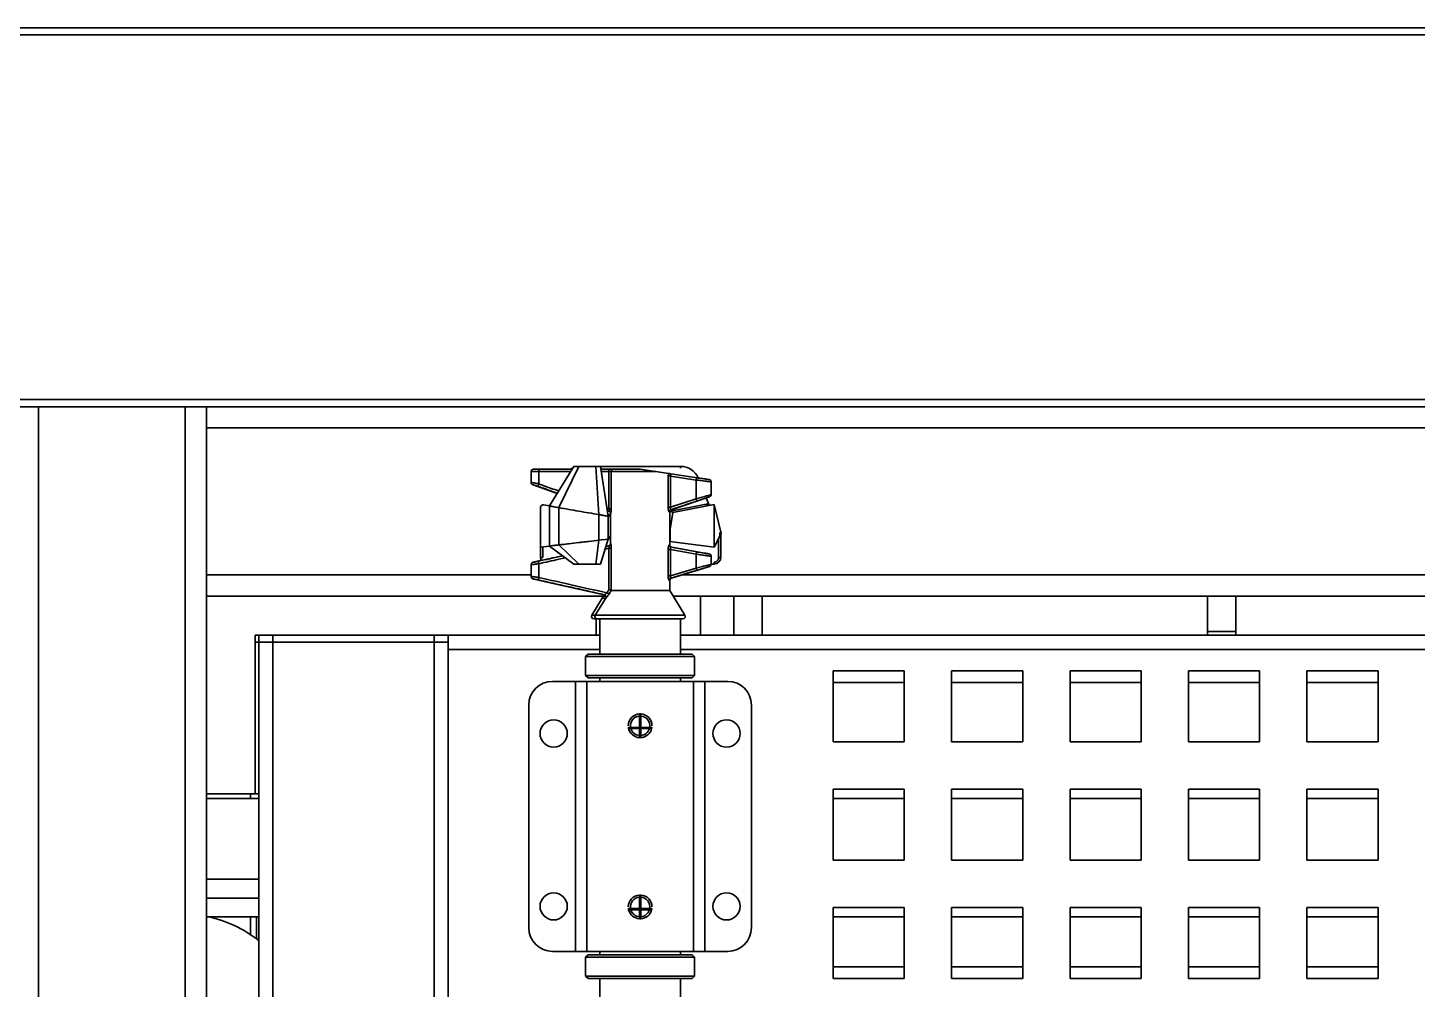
# Model space of a CAD drawing. Header units: millimetres. Extents: x 32496 to 166256, y 3504 to 23939.
# Drawn here: x 69479 to 70066, y 14573 to 14979 of the extents above; entities that cross this region are included whole.
import ezdxf

# ---------------------------------------------------------------- set-up
doc = ezdxf.new("R2010")
doc.units = ezdxf.units.MM
doc.layers.get('0').update_dxf_attribs({"lineweight": 35})

# ---------------------------------------------------------------- blocks, each defined once
blk = doc.blocks.new('8-1250')
at = {"linetype": 'Continuous'}
for p, q in [((4052.87, -31995.29), (-7907.13, -31995.29)), ((4052.87, -31992.29), (-7783.13, -31992.29)), ((4052.87, -32149.29), (-7907.13, -32149.29)), ((4052.87, -32152.29), (-7907.13, -32152.29)), ((-3562.63, -32152.29), (-3562.63, -34671.29)), ((-3500.63, -32152.29), (-3500.63, -34671.29)), ((-3491.63, -32232.29), (-3491.63, -32152.29)), ((-2569.13, -32161.29), (-3491.63, -32161.29)), ((-3354.63, -32184.28), (-3354.63, -32179.69)), ((-3354.63, -32179.69), (-3337.93, -32179.69)), ((-3353.63, -32178.69), (-3337.31, -32178.69)), ((-3351.33, -32179.69), (-3351.33, -32184.9)), ((-3346.93, -32194.22), (-3336.58, -32177.52)), ((-3342.96, -32194.92), (-3334.56, -32177.49)), ((-3336.58, -32177.52), (-3336.56, -32177.49)), ((-3336.56, -32177.49), (-3325.37, -32177.49)), ((-3326.06, -32197.88), (-3327.37, -32177.49)), ((-3322.06, -32198.58), (-3325.37, -32177.49)), ((-3322.06, -32198.58), (-3325.37, -32177.49)), ((-3291.53, -32177.49), (-3325.37, -32177.49)), ((-3325.18, -32178.69), (-3308.7, -32178.69)), ((-3325.03, -32179.69), (-3301.94, -32179.69)), ((-3321.8, -32179.69), (-3321.8, -32195.38)), ((-3320.81, -32195.38), (-3320.81, -32179.69)), ((-3308.55, -32178.7), (-3279.86, -32182.99)), ((-3296.81, -32181.42), (-3296.81, -32194.77)), ((-3296.13, -32180.56), (-3296.39, -32180.56)), ((-3295.81, -32194.77), (-3295.81, -32181.66)), ((-3284.96, -32183.27), (-3295.81, -32181.66)), ((-3295.61, -32180.67), (-3284.76, -32182.28)), ((-3291.53, -32177.49), (-3291.53, -32178.22)), ((-3353.43, -32185.44), (-3353.41, -32185.45)), ((-3353.41, -32185.45), (-3348.66, -32187.15)), ((-3348.66, -32187.15), (-3343.63, -32188.89)), ((-3284.96, -32183.27), (-3284.96, -32191.16)), ((-3284.63, -32183.31), (-3284.96, -32183.27)), ((-3278.63, -32189.43), (-3278.63, -32184.04)), ((-3350.63, -32211.58), (-3350.63, -32194.77)), ((-3349.46, -32193.78), (-3346.93, -32194.22)), ((-3346.93, -32194.22), (-3346.93, -32211.14)), ((-3342.96, -32210.67), (-3342.96, -32194.92)), ((-3295.81, -32194.77), (-3296.81, -32194.77)), ((-3295.81, -32194.77), (-3284.96, -32191.16)), ((-3295.64, -32196.45), (-3280.69, -32193.49)), ((-3279.73, -32190.54), (-3295.45, -32195.8)), ((-3277.34, -32193.58), (-3294.79, -32197.03)), ((-3284.96, -32191.16), (-3284.63, -32191.06)), ((-3280.76, -32190.89), (-3279.83, -32193.24)), ((-3279.72, -32190.54), (-3279.73, -32190.54)), ((-3277.34, -32211.58), (-3277.34, -32193.58)), ((-3277.34, -32193.58), (-3274.43, -32205.88)), ((-3326.06, -32197.88), (-3326.06, -32208.67)), ((-3322.61, -32195.1), (-3321.8, -32195.38)), ((-3321.76, -32196.46), (-3322.43, -32196.22)), ((-3322.43, -32196.24), (-3321.8, -32196.46)), ((-3322.18, -32197.82), (-3321.13, -32198)), ((-3322.06, -32208.2), (-3322.06, -32198.58)), ((-3322.03, -32198.59), (-3322.06, -32198.58)), ((-3320.81, -32195.38), (-3321.8, -32195.38)), ((-3321.76, -32196.46), (-3321.8, -32196.46)), ((-3321.13, -32197.4), (-3321.13, -32210.08)), ((-3321.13, -32197.4), (-3321.09, -32197.4)), ((-3296.34, -32196.75), (-3296.13, -32196.75)), ((-3296.13, -32196.75), (-3296.13, -32210.69)), ((-3294.77, -32197.03), (-3295.95, -32203.96)), ((-3295.45, -32195.8), (-3295.67, -32195.8)), ((-3295.95, -32203.95), (-3295.97, -32209.2)), ((-3277.34, -32211.58), (-3274.43, -32205.88)), ((-3274.99, -32205.36), (-3275.03, -32207.06)), ((-3274.58, -32206.38), (-3274.99, -32205.36)), ((-3350.63, -32208.63), (-3350.71, -32208.86)), ((-3350.71, -32215.79), (-3350.71, -32208.86)), ((-3346.93, -32211.14), (-3350.63, -32211.58)), ((-3349.71, -32216), (-3349.71, -32211.47)), ((-3336.56, -32218.79), (-3346.93, -32211.14)), ((-3334.56, -32218.79), (-3342.96, -32210.67)), ((-3327.37, -32218.79), (-3326.06, -32208.67)), ((-3326.06, -32208.67), (-3322.06, -32208.2)), ((-3325.37, -32218.79), (-3322.06, -32208.2)), ((-3325.37, -32218.79), (-3322.06, -32208.2)), ((-3321.8, -32212.07), (-3323.38, -32212.41)), ((-3323.03, -32211.3), (-3321.92, -32211.06)), ((-3323.03, -32211.31), (-3321.88, -32211.06)), ((-3322.19, -32208.22), (-3322.01, -32208.19)), ((-3322.01, -32208.19), (-3321.13, -32208.09)), ((-3321.92, -32211.06), (-3321.88, -32211.06)), ((-3321.8, -32212.07), (-3321.8, -32229.61)), ((-3321.8, -32212.07), (-3320.81, -32212.07)), ((-3321.09, -32210.08), (-3321.13, -32210.08)), ((-3320.81, -32229.89), (-3320.81, -32212.07)), ((-3296.13, -32210.69), (-3296.34, -32210.69)), ((-3296.13, -32209.18), (-3277.34, -32211.58)), ((-3295.53, -32211.67), (-3295.3, -32211.67)), ((-3295.53, -32211.67), (-3284.73, -32213.59)), ((-3279.87, -32214.42), (-3295.3, -32211.67)), ((-3275.51, -32207.99), (-3275.51, -32216.01)), ((-3274.51, -32206.75), (-3274.51, -32215.79)), ((-3353.31, -32217.87), (-3353.41, -32217.89)), ((-3350.8, -32217.3), (-3353.31, -32217.87)), ((-3353.29, -32217.87), (-3353.31, -32217.87)), ((-3348.54, -32216.81), (-3353.29, -32217.87)), ((-3348.54, -32216.81), (-3350.8, -32217.3)), ((-3348.54, -32216.81), (-3341.35, -32215.26)), ((-3296.81, -32212.65), (-3296.81, -32223.74)), ((-3296.81, -32212.65), (-3295.81, -32212.65)), ((-3295.81, -32223.74), (-3295.81, -32212.65)), ((-3284.96, -32214.57), (-3295.81, -32212.65)), ((-3284.96, -32214.57), (-3284.96, -32220.44)), ((-3284.63, -32214.62), (-3284.96, -32214.57)), ((-3279.87, -32214.42), (-3279.84, -32214.42)), ((-3278.63, -32218.87), (-3278.63, -32215.49)), ((-3278.63, -32215.49), (-3278.63, -32215.49)), ((-3354.63, -32223.29), (-3491.63, -32223.29)), ((-3354.63, -32224.02), (-3354.63, -32218.98)), ((-3351.33, -32218.6), (-3351.33, -32224.41)), ((-3336.56, -32218.79), (-3325.37, -32218.79)), ((-3295.81, -32223.74), (-3296.81, -32223.74)), ((-3295.81, -32223.74), (-3284.96, -32220.44)), ((-3279.75, -32219.98), (-3295.42, -32224.75)), ((-2569.13, -32223.29), (-3290.63, -32223.29)), ((-3284.96, -32220.44), (-3284.63, -32220.36)), ((-3279.75, -32219.98), (-3279.75, -32219.98)), ((-3278.63, -32218.79), (-3277.4, -32218.79)), ((-3353.31, -32225.13), (-3353.3, -32225.14)), ((-3353.31, -32225.13), (-3350.92, -32225.69)), ((-3353.3, -32225.14), (-3348.55, -32226.22)), ((-3350.92, -32225.69), (-3348.54, -32226.22)), ((-3348.55, -32226.22), (-3323.78, -32231.69)), ((-3296.13, -32229.89), (-3320.81, -32229.89)), ((-3296.34, -32225.7), (-3296.13, -32225.7)), ((-3296.13, -32225.7), (-3296.13, -32229.89)), ((-3289.71, -32240.37), (-3296.13, -32229.89)), ((-3295.42, -32224.75), (-3295.65, -32224.75)), ((-3491.63, -32232.29), (-3491.63, -34591.29)), ((-3323.08, -32232.29), (-3491.63, -32232.29)), ((-3324.65, -32233.19), (-3329.05, -32240.37)), ((-3327.55, -32240.37), (-3323.15, -32233.19)), ((-3323.15, -32233.19), (-3324.65, -32233.19)), ((-3323.75, -32231.69), (-3323.78, -32231.69)), ((-3323.15, -32233.19), (-3323.11, -32233.19)), ((-2569.13, -32232.29), (-3294.66, -32232.29)), ((-3283.13, -32232.29), (-3283.13, -32248.79)), ((-3269.13, -32248.79), (-3269.13, -32232.29)), ((-3257.13, -32232.29), (-3257.13, -32248.79)), ((-3069.13, -32248.79), (-3069.13, -32232.29)), ((-3057.13, -32248.79), (-3057.13, -32232.29)), ((-3329.05, -32240.37), (-3327.55, -32240.37)), ((-3289.71, -32240.37), (-3327.55, -32240.37)), ((-3326.69, -32241.89), (-3328.19, -32241.89)), ((-3327.13, -32241.89), (-3327.13, -32248.79)), ((-3290.56, -32241.89), (-3326.69, -32241.89)), ((-3325.63, -32241.89), (-3325.63, -32256.79)), ((-3291.63, -32241.89), (-3291.63, -32256.79)), ((-3069.13, -32247.29), (-3057.13, -32247.29)), ((-3471.13, -32251.79), (-3471.13, -32248.79)), ((-3469.63, -32248.79), (-3471.13, -32248.79)), ((-3471.13, -32315.79), (-3471.13, -32251.79)), ((-3470.66, -32251.79), (-3471.13, -32251.79)), ((-3471.13, -32251.79), (-3469.63, -32251.79)), ((-3469.63, -32248.79), (-3469.63, -32251.79)), ((-3469.63, -32248.79), (-3389.63, -32248.79)), ((-3469.63, -32251.79), (-3469.63, -34571.79)), ((-3469.63, -32251.79), (-3389.63, -32251.79)), ((-3469.63, -32251.79), (-3389.63, -32251.79)), ((-3463.63, -32251.79), (-3463.63, -32248.79)), ((-3463.63, -34571.79), (-3463.63, -32251.79)), ((-3395.63, -32248.79), (-3395.63, -32251.79)), ((-3395.63, -32251.79), (-3395.63, -34571.79)), ((-3389.63, -32408.79), (-3389.63, -32248.79)), ((-3325.63, -32248.79), (-3389.63, -32248.79)), ((-2665.63, -32248.79), (-3291.63, -32248.79)), ((-3389.63, -32254.79), (-3325.63, -32254.79)), ((-3331.63, -32257.79), (-3330.63, -32256.79)), ((-3331.63, -32265.79), (-3331.63, -32257.79)), ((-3331.63, -32257.79), (-3285.63, -32257.79)), ((-3330.63, -32256.79), (-3286.63, -32256.79)), ((-3291.63, -32254.79), (-2665.63, -32254.79)), ((-3285.63, -32257.79), (-3286.63, -32256.79)), ((-3285.63, -32265.79), (-3285.63, -32257.79)), ((-3227.13, -32293.79), (-3227.13, -32263.79)), ((-3227.13, -32263.79), (-3197.13, -32263.79)), ((-3197.13, -32263.79), (-3197.13, -32293.79)), ((-3177.13, -32293.79), (-3177.13, -32263.79)), ((-3177.13, -32263.79), (-3147.13, -32263.79)), ((-3147.13, -32263.79), (-3147.13, -32293.79)), ((-3127.13, -32293.79), (-3127.13, -32263.79)), ((-3127.13, -32263.79), (-3097.13, -32263.79)), ((-3097.13, -32263.79), (-3097.13, -32293.79)), ((-3077.13, -32293.79), (-3077.13, -32263.79)), ((-3077.13, -32263.79), (-3047.13, -32263.79)), ((-3047.13, -32263.79), (-3047.13, -32293.79)), ((-3027.13, -32293.79), (-3027.13, -32263.79)), ((-3027.13, -32263.79), (-2997.13, -32263.79)), ((-2997.13, -32263.79), (-2997.13, -32293.79)), ((-3345.63, -32268.29), (-3271.63, -32268.29)), ((-3335.93, -32268.29), (-3335.93, -32382.29)), ((-3331.63, -32265.79), (-3330.63, -32266.79)), ((-3285.63, -32265.79), (-3331.63, -32265.79)), ((-3331.13, -32268.29), (-3331.13, -32382.29)), ((-3286.63, -32266.79), (-3330.63, -32266.79)), ((-3325.63, -32266.79), (-3325.63, -32268.29)), ((-3291.63, -32266.79), (-3291.63, -32268.29)), ((-3285.63, -32265.79), (-3286.63, -32266.79)), ((-3286.13, -32382.29), (-3286.13, -32268.29)), ((-3281.33, -32382.29), (-3281.33, -32268.29)), ((-3197.13, -32268.79), (-3227.13, -32268.79)), ((-3147.13, -32268.79), (-3177.13, -32268.79)), ((-3097.13, -32268.79), (-3127.13, -32268.79)), ((-3047.13, -32268.79), (-3077.13, -32268.79)), ((-2997.13, -32268.79), (-3027.13, -32268.79)), ((-3355.63, -32278.29), (-3355.63, -32372.29)), ((-3308.88, -32287.71), (-3308.88, -32282.05)), ((-3308.63, -32292.04), (-3308.63, -32282.04)), ((-3308.63, -32292.04), (-3308.63, -32282.04)), ((-3308.38, -32282.05), (-3308.38, -32287.71)), ((-3261.63, -32278.29), (-3261.63, -32372.29)), ((-3313.54, -32287.96), (-3313.54, -32287.71)), ((-3313.54, -32287.71), (-3308.88, -32287.71)), ((-3313.49, -32288.21), (-3308.88, -32288.21)), ((-3308.88, -32292.03), (-3308.88, -32288.21)), ((-3308.38, -32287.71), (-3303.71, -32287.71)), ((-3308.38, -32288.21), (-3308.38, -32292.03)), ((-3308.38, -32288.21), (-3303.77, -32288.21)), ((-3303.71, -32287.71), (-3303.71, -32287.96)), ((-3197.13, -32293.79), (-3227.13, -32293.79)), ((-3147.13, -32293.79), (-3177.13, -32293.79)), ((-3097.13, -32293.79), (-3127.13, -32293.79)), ((-3047.13, -32293.79), (-3077.13, -32293.79)), ((-2997.13, -32293.79), (-3027.13, -32293.79)), ((-3491.63, -32315.79), (-3469.63, -32315.79)), ((-3491.63, -32317.79), (-3469.63, -32317.79)), ((-3473.13, -32315.79), (-3473.13, -32317.79)), ((-3227.13, -32343.79), (-3227.13, -32313.79)), ((-3227.13, -32313.79), (-3197.13, -32313.79)), ((-3227.13, -32317.79), (-3197.13, -32317.79)), ((-3197.13, -32313.79), (-3197.13, -32343.79)), ((-3177.13, -32343.79), (-3177.13, -32313.79)), ((-3177.13, -32313.79), (-3147.13, -32313.79)), ((-3177.13, -32317.79), (-3147.13, -32317.79)), ((-3147.13, -32313.79), (-3147.13, -32343.79)), ((-3127.13, -32343.79), (-3127.13, -32313.79)), ((-3127.13, -32313.79), (-3097.13, -32313.79)), ((-3127.13, -32317.79), (-3097.13, -32317.79)), ((-3097.13, -32313.79), (-3097.13, -32343.79)), ((-3077.13, -32343.79), (-3077.13, -32313.79)), ((-3077.13, -32313.79), (-3047.13, -32313.79)), ((-3077.13, -32317.79), (-3047.13, -32317.79)), ((-3047.13, -32313.79), (-3047.13, -32343.79)), ((-3027.13, -32343.79), (-3027.13, -32313.79)), ((-3027.13, -32313.79), (-2997.13, -32313.79)), ((-3027.13, -32317.79), (-2997.13, -32317.79)), ((-2997.13, -32313.79), (-2997.13, -32343.79)), ((-3197.13, -32343.79), (-3227.13, -32343.79)), ((-3147.13, -32343.79), (-3177.13, -32343.79)), ((-3097.13, -32343.79), (-3127.13, -32343.79)), ((-3047.13, -32343.79), (-3077.13, -32343.79)), ((-2997.13, -32343.79), (-3027.13, -32343.79)), ((-3491.63, -32351.79), (-3469.63, -32351.79)), ((-3308.88, -32364.21), (-3308.88, -32358.55)), ((-3308.63, -32368.54), (-3308.63, -32358.54)), ((-3308.63, -32368.54), (-3308.63, -32358.54)), ((-3308.38, -32358.55), (-3308.38, -32364.21)), ((-3491.63, -32359.79), (-3469.63, -32359.79)), ((-3313.54, -32364.46), (-3313.54, -32364.21)), ((-3313.54, -32364.21), (-3308.88, -32364.21)), ((-3313.49, -32364.71), (-3308.88, -32364.71)), ((-3308.88, -32368.53), (-3308.88, -32364.71)), ((-3308.38, -32364.21), (-3303.71, -32364.21)), ((-3308.38, -32364.71), (-3308.38, -32368.53)), ((-3308.38, -32364.71), (-3303.77, -32364.71)), ((-3303.71, -32364.21), (-3303.71, -32364.46)), ((-3227.13, -32393.79), (-3227.13, -32363.79)), ((-3227.13, -32363.79), (-3197.13, -32363.79)), ((-3197.13, -32363.79), (-3197.13, -32393.79)), ((-3177.13, -32393.79), (-3177.13, -32363.79)), ((-3177.13, -32363.79), (-3147.13, -32363.79)), ((-3147.13, -32363.79), (-3147.13, -32393.79)), ((-3127.13, -32393.79), (-3127.13, -32363.79)), ((-3127.13, -32363.79), (-3097.13, -32363.79)), ((-3097.13, -32363.79), (-3097.13, -32393.79)), ((-3077.13, -32393.79), (-3077.13, -32363.79)), ((-3077.13, -32363.79), (-3047.13, -32363.79)), ((-3047.13, -32363.79), (-3047.13, -32393.79)), ((-3027.13, -32393.79), (-3027.13, -32363.79)), ((-3027.13, -32363.79), (-2997.13, -32363.79)), ((-2997.13, -32363.79), (-2997.13, -32393.79)), ((-3491.63, -32367.79), (-3469.63, -32367.79)), ((-3473.13, -32367.79), (-3473.13, -32375.56)), ((-3470.63, -32377.04), (-3470.63, -32367.79)), ((-3227.13, -32367.79), (-3197.13, -32367.79)), ((-3177.13, -32367.79), (-3147.13, -32367.79)), ((-3127.13, -32367.79), (-3097.13, -32367.79)), ((-3077.13, -32367.79), (-3047.13, -32367.79)), ((-3027.13, -32367.79), (-2997.13, -32367.79)), ((-3271.63, -32382.29), (-3345.63, -32382.29)), ((-3325.63, -32382.29), (-3325.63, -32383.79)), ((-3291.63, -32382.29), (-3291.63, -32383.79)), ((-3331.63, -32384.79), (-3330.63, -32383.79)), ((-3331.63, -32392.79), (-3331.63, -32384.79)), ((-3331.63, -32384.79), (-3285.63, -32384.79)), ((-3330.63, -32383.79), (-3286.63, -32383.79)), ((-3285.63, -32384.79), (-3286.63, -32383.79)), ((-3285.63, -32392.79), (-3285.63, -32384.79)), ((-3331.63, -32392.79), (-3330.63, -32393.79)), ((-3285.63, -32392.79), (-3331.63, -32392.79)), ((-3286.63, -32393.79), (-3330.63, -32393.79)), ((-3325.63, -32393.79), (-3325.63, -33324.79)), ((-3291.63, -32393.79), (-3291.63, -33324.79)), ((-3285.63, -32392.79), (-3286.63, -32393.79)), ((-3227.13, -32388.79), (-3197.13, -32388.79)), ((-3197.13, -32393.79), (-3227.13, -32393.79)), ((-3177.13, -32388.79), (-3147.13, -32388.79)), ((-3147.13, -32393.79), (-3177.13, -32393.79)), ((-3127.13, -32388.79), (-3097.13, -32388.79)), ((-3097.13, -32393.79), (-3127.13, -32393.79)), ((-3077.13, -32388.79), (-3047.13, -32388.79)), ((-3047.13, -32393.79), (-3077.13, -32393.79)), ((-3027.13, -32388.79), (-2997.13, -32388.79)), ((-2997.13, -32393.79), (-3027.13, -32393.79))]:
    blk.add_line(p, q, dxfattribs=at)
for points in [[(-3278.63, -32184.04), (-3278.63, -32183.99), (-3278.67, -32183.76), (-3278.75, -32183.56), (-3278.88, -32183.38), (-3279.03, -32183.24), (-3279.18, -32183.15), (-3279.31, -32183.1), (-3279.39, -32183.07), (-3279.45, -32183.06), (-3279.49, -32183.05), (-3279.54, -32183.04), (-3279.6, -32183.03), (-3279.66, -32183.02), (-3279.73, -32183.01), (-3279.81, -32183), (-3279.86, -32182.99)], [(-3354.63, -32184.28), (-3354.62, -32184.36), (-3354.58, -32184.6), (-3354.48, -32184.81), (-3354.33, -32184.99), (-3354.18, -32185.12), (-3354.06, -32185.19), (-3353.96, -32185.24), (-3353.85, -32185.28), (-3353.71, -32185.34), (-3353.53, -32185.41), (-3353.43, -32185.44)], [(-3353.43, -32185.44), (-3350.69, -32186.43), (-3348.66, -32187.15)], [(-3279.72, -32190.54), (-3279.65, -32190.52), (-3279.54, -32190.48), (-3279.44, -32190.44), (-3279.35, -32190.41), (-3279.28, -32190.38), (-3279.19, -32190.33), (-3279.07, -32190.26), (-3278.9, -32190.12), (-3278.74, -32189.88), (-3278.64, -32189.58), (-3278.63, -32189.43)], [(-3326.06, -32208.67), (-3325.01, -32208.55), (-3324.05, -32208.43)], [(-3323.21, -32208.34), (-3322.59, -32208.26), (-3322.19, -32208.22)], [(-3353.41, -32217.89), (-3353.58, -32217.93), (-3353.71, -32217.97), (-3353.81, -32217.99), (-3353.9, -32218.02), (-3354, -32218.05), (-3354.14, -32218.12), (-3354.28, -32218.22), (-3354.4, -32218.35), (-3354.51, -32218.52), (-3354.59, -32218.72), (-3354.63, -32218.94), (-3354.63, -32218.98)], [(-3278.63, -32215.49), (-3278.63, -32215.41), (-3278.68, -32215.16), (-3278.79, -32214.94), (-3278.94, -32214.76), (-3279.1, -32214.64), (-3279.25, -32214.56), (-3279.35, -32214.52), (-3279.42, -32214.5), (-3279.47, -32214.49), (-3279.53, -32214.48), (-3279.59, -32214.47), (-3279.66, -32214.45), (-3279.75, -32214.44), (-3279.84, -32214.42)], [(-3354.63, -32224.02), (-3354.63, -32224.06), (-3354.59, -32224.28), (-3354.51, -32224.48), (-3354.41, -32224.64), (-3354.28, -32224.78), (-3354.14, -32224.88), (-3354.01, -32224.94), (-3353.9, -32224.98), (-3353.82, -32225.01), (-3353.72, -32225.03), (-3353.58, -32225.07), (-3353.41, -32225.11), (-3353.31, -32225.13)], [(-3279.75, -32219.98), (-3279.65, -32219.95), (-3279.53, -32219.91), (-3279.43, -32219.88), (-3279.35, -32219.85), (-3279.27, -32219.81), (-3279.17, -32219.77), (-3279.03, -32219.68), (-3278.86, -32219.52), (-3278.72, -32219.28), (-3278.64, -32219), (-3278.63, -32218.87)]]:
    blk.add_lwpolyline(points, dxfattribs=at)
for centre in [(-3345.13, -32290.29), (-3272.13, -32290.29), (-3345.13, -32363.29), (-3272.13, -32363.29)]:
    blk.add_circle(centre, 5.75, dxfattribs=at)
for centre, radius, start, end in [((-3353.63, -32179.69), 1, 90, 180), ((-3333.81, -32185.49), 8, 113.17098, 121.38729), ((-3308.7, -32179.69), 1, 81.5, 90), ((-3303.46, -32232.75), 52.67, 82.00553, 82.28534), ((-3301.73, -32201.62), 20.83, 73.46364, 73.61402), ((-3291.53, -32185.49), 8, 23.25029, 89.99658), ((-3349.63, -32194.77), 1, 80.0579, 180), ((-5147.8, -26623.36), 5872.18, 288.385411, 288.49941), ((-3278.9, -32192.87), 1, 201.76164, 273.74529), ((-3322.13, -32197.4), 1, 0, 70.88027), ((-3295.13, -32196.75), 1, 108.5, 180), ((-3275.51, -32206.75), 1, 359.99654, 21.76128), ((-3322.13, -32210.08), 1, 282.18863, 0), ((-3295.13, -32210.69), 1, 180, 259.92929), ((-3347.71, -32215.79), 3, 179.99658, 208.27883), ((-3277.51, -32215.79), 3, 272.14214, 359.99658), ((-2669.35, -32643.03), 772.4, 147.63992, 147.75397), ((-2578.54, -32694.21), 875.53, 147.97208, 148.09093), ((-3295.13, -32225.7), 1, 106.92929, 180), ((-3325.5, -32232.66), 1, 328.51253, 22.14898), ((-3324, -32232.66), 1, 328.51253, 77.54283), ((-3328.19, -32240.89), 1, 148.51253, 270), ((-3326.69, -32240.89), 1, 148.51253, 270), ((-3290.56, -32240.89), 1, 270, 31.48747), ((-3345.63, -32278.29), 10, 90, 180), ((-3271.63, -32278.29), 10, 0, 90), ((-3308.63, -32287.04), 5, 92.86653, 180), ((-3308.63, -32287.04), 4.13, 93.46705, 189.34743), ((-3308.63, -32287.04), 5, 87.15019, 92.84025), ((-3308.63, -32287.04), 5, 0, 87.13402), ((-3308.63, -32287.04), 4.13, 350.65257, 86.53295), ((-3308.63, -32287.04), 5, 187.07975, 190.61964), ((-3308.63, -32287.04), 5, 190.58867, 193.53148), ((-3308.63, -32287.04), 5, 193.54968, 267.13346), ((-3308.63, -32287.04), 4.13, 196.46138, 266.53295), ((-3308.63, -32287.04), 4, 189.66346, 197.0293), ((-3308.63, -32287.04), 4, 90, 93.58433), ((-3308.63, -32287.04), 4, 86.41459, 90), ((-3308.63, -32287.04), 5, 272.86598, 346.45029), ((-3308.63, -32287.04), 4.13, 273.46705, 343.53858), ((-3308.63, -32287.04), 4, 342.9707, 350.33654), ((-3308.63, -32287.04), 5, 346.46311, 349.40642), ((-3308.63, -32287.04), 5, 349.38034, 352.92022), ((-3308.63, -32287.04), 4, 266.41512, 270), ((-3308.63, -32287.04), 5, 267.1285, 272.85216), ((-3308.63, -32287.04), 4, 270, 273.58332), ((-3308.63, -32363.54), 5, 92.86653, 180), ((-3308.63, -32363.54), 5, 87.15019, 92.84025), ((-3308.63, -32363.54), 5, 0, 87.13402), ((-3308.63, -32363.54), 5, 187.07975, 190.61964), ((-3308.63, -32363.54), 5, 190.58867, 193.53148), ((-3308.63, -32363.54), 5, 193.54968, 267.13346), ((-3308.63, -32363.54), 4.13, 93.46705, 189.34743), ((-3308.63, -32363.54), 4.13, 196.46138, 266.53295), ((-3308.63, -32363.54), 4, 189.66346, 197.0293), ((-3308.63, -32363.54), 4, 90, 93.58487), ((-3308.63, -32363.54), 4, 86.41459, 90), ((-3308.63, -32363.54), 4.13, 350.65257, 86.53295), ((-3308.63, -32363.54), 5, 272.86598, 346.45029), ((-3308.63, -32363.54), 4.13, 273.46705, 343.53858), ((-3308.63, -32363.54), 4, 342.9707, 350.33654), ((-3308.63, -32363.54), 5, 346.46312, 349.40651), ((-3308.63, -32363.54), 5, 349.38034, 352.92022), ((-3503.13, -32421.29), 55, 52.25023, 77.79511), ((-3308.63, -32363.54), 4, 266.41512, 270), ((-3308.63, -32363.54), 5, 267.1285, 272.85216), ((-3308.63, -32363.54), 4, 270, 273.58332), ((-3345.63, -32372.29), 10, 180, 270), ((-3271.63, -32372.29), 10, 270, 0)]:
    blk.add_arc(centre, radius, start, end, dxfattribs=at)
for points, knots in [([(-3351.65, -32178.69), (-3351.6, -32178.69), (-3351.52, -32178.75), (-3351.46, -32178.86), (-3351.41, -32178.99), (-3351.38, -32179.14), (-3351.34, -32179.37), (-3351.33, -32179.56), (-3351.33, -32179.69)], [0, 0, 0, 0, 0.13115, 0.228996, 0.350259, 0.492509, 0.651759, 1, 1, 1, 1]), ([(-3321.8, -32179.69), (-3321.8, -32179.62), (-3321.8, -32179.5), (-3321.8, -32179.31), (-3321.8, -32179.14), (-3321.8, -32178.99), (-3321.8, -32178.88), (-3321.8, -32178.81), (-3321.8, -32178.77), (-3321.8, -32178.74), (-3321.8, -32178.71), (-3321.81, -32178.7), (-3321.81, -32178.69), (-3321.81, -32178.69)], [0, 0, 0, 0, 0.194896, 0.38267, 0.555501, 0.706973, 0.831354, 0.881788, 0.923755, 0.956829, 0.980664, 0.99509, 1, 1, 1, 1]), ([(-3320.81, -32179.69), (-3320.81, -32179.56), (-3320.76, -32179.3), (-3320.55, -32178.97), (-3320.22, -32178.74), (-3319.97, -32178.69), (-3319.84, -32178.69)], [0, 0, 0, 0, 0.252956, 0.504145, 0.752908, 1, 1, 1, 1]), ([(-3296.81, -32181.42), (-3296.77, -32181.31), (-3296.71, -32181.11), (-3296.61, -32180.84), (-3296.52, -32180.67), (-3296.45, -32180.58), (-3296.41, -32180.56), (-3296.39, -32180.56)], [0, 0, 0, 0, 0.344356, 0.64446, 0.869976, 0.946391, 1, 1, 1, 1]), ([(-3295.86, -32181.64), (-3295.96, -32181.61), (-3296.15, -32181.56), (-3296.42, -32181.49), (-3296.63, -32181.44), (-3296.76, -32181.42), (-3296.81, -32181.42)], [0, 0, 0, 0, 0.320076, 0.612132, 0.847335, 1, 1, 1, 1]), ([(-3296.13, -32180.59), (-3296.09, -32180.6), (-3295.91, -32180.62), (-3295.74, -32180.65), (-3295.61, -32180.67)], [0, 0, 0, 0, 0.247376, 1, 1, 1, 1]), ([(-3295.61, -32180.67), (-3295.61, -32180.67), (-3295.61, -32180.68), (-3295.62, -32180.7), (-3295.64, -32180.76), (-3295.66, -32180.85), (-3295.69, -32180.97), (-3295.72, -32181.13), (-3295.76, -32181.36), (-3295.79, -32181.54), (-3295.81, -32181.66)], [0, 0, 0, 0, 0.007915, 0.023378, 0.080847, 0.1756, 0.305452, 0.463538, 0.639556, 1, 1, 1, 1]), ([(-3284.96, -32183.27), (-3284.94, -32183.15), (-3284.91, -32182.97), (-3284.87, -32182.74), (-3284.84, -32182.59), (-3284.81, -32182.46), (-3284.79, -32182.38), (-3284.78, -32182.33), (-3284.77, -32182.31), (-3284.76, -32182.29), (-3284.76, -32182.29), (-3284.76, -32182.28)], [0, 0, 0, 0, 0.362012, 0.538694, 0.697252, 0.826771, 0.921275, 0.954138, 0.977679, 0.99258, 1, 1, 1, 1]), ([(-3284.76, -32182.28), (-3284.48, -32182.33), (-3283.43, -32182.48), (-3282.38, -32182.63), (-3281.61, -32182.74)], [0, 0, 0, 0, 0.265698, 1, 1, 1, 1]), ([(-3281.61, -32182.74), (-3281.43, -32182.76), (-3280.86, -32182.84), (-3280.29, -32182.92), (-3279.9, -32182.98)], [0, 0, 0, 0, 0.309339, 1, 1, 1, 1]), ([(-3354.63, -32184.28), (-3354.63, -32184.28), (-3354.62, -32184.28), (-3354.61, -32184.28), (-3354.6, -32184.28), (-3354.56, -32184.28), (-3354.51, -32184.29), (-3354.42, -32184.3), (-3354.31, -32184.32), (-3354.18, -32184.34), (-3354.03, -32184.37), (-3353.8, -32184.41), (-3353.47, -32184.47), (-3353.05, -32184.55), (-3352.59, -32184.64), (-3352.28, -32184.7), (-3352.12, -32184.74)], [0, 0, 0, 0, 0.00151, 0.005277, 0.011483, 0.020137, 0.044778, 0.079162, 0.122753, 0.174608, 0.234375, 0.30172, 0.454443, 0.626065, 0.810141, 1, 1, 1, 1]), ([(-3353.64, -32185.3), (-3353.68, -32185.29), (-3353.74, -32185.27), (-3353.82, -32185.25), (-3353.86, -32185.24), (-3353.9, -32185.23), (-3353.92, -32185.23), (-3353.94, -32185.22), (-3353.95, -32185.22), (-3353.95, -32185.23), (-3353.95, -32185.23), (-3353.94, -32185.24), (-3353.92, -32185.25), (-3353.9, -32185.26), (-3353.86, -32185.28), (-3353.8, -32185.3), (-3353.75, -32185.32), (-3353.71, -32185.34)], [0, 0, 0, 0, 0.221706, 0.313089, 0.39015, 0.451891, 0.498134, 0.528944, 0.544675, 0.548206, 0.552656, 0.571819, 0.606346, 0.656165, 0.720899, 0.800101, 1, 1, 1, 1]), ([(-3353.71, -32185.34), (-3353.69, -32185.34), (-3353.59, -32185.38), (-3353.49, -32185.42), (-3353.41, -32185.45)], [0, 0, 0, 0, 0.219273, 1, 1, 1, 1]), ([(-3353.31, -32185.4), (-3353.34, -32185.39), (-3353.45, -32185.35), (-3353.56, -32185.32), (-3353.64, -32185.3)], [0, 0, 0, 0, 0.275315, 1, 1, 1, 1]), ([(-3351.97, -32185.85), (-3352.08, -32185.81), (-3352.53, -32185.65), (-3352.98, -32185.5), (-3353.31, -32185.4)], [0, 0, 0, 0, 0.255909, 1, 1, 1, 1]), ([(-3352.12, -32184.74), (-3352.06, -32184.75), (-3351.79, -32184.8), (-3351.52, -32184.86), (-3351.33, -32184.9)], [0, 0, 0, 0, 0.253076, 1, 1, 1, 1]), ([(-3351.97, -32185.85), (-3351.92, -32185.86), (-3351.83, -32185.81), (-3351.73, -32185.71), (-3351.6, -32185.53), (-3351.46, -32185.26), (-3351.37, -32185.03), (-3351.33, -32184.9)], [0, 0, 0, 0, 0.124256, 0.226601, 0.357035, 0.674449, 1, 1, 1, 1]), ([(-3348.63, -32187.05), (-3348.9, -32186.95), (-3350.02, -32186.55), (-3351.14, -32186.15), (-3351.97, -32185.85)], [0, 0, 0, 0, 0.25048, 1, 1, 1, 1]), ([(-3351.33, -32184.9), (-3350.64, -32185.15), (-3347.87, -32186.16), (-3345.1, -32187.15), (-3343.02, -32187.89)], [0, 0, 0, 0, 0.248821, 1, 1, 1, 1]), ([(-3343.59, -32188.83), (-3344.01, -32188.69), (-3345.69, -32188.09), (-3347.37, -32187.5), (-3348.63, -32187.05)], [0, 0, 0, 0, 0.250704, 1, 1, 1, 1]), ([(-3278.63, -32184.04), (-3278.63, -32184.04), (-3278.64, -32184.04), (-3278.66, -32184.03), (-3278.7, -32184.03), (-3278.75, -32184.02), (-3278.81, -32184.01), (-3278.89, -32184), (-3278.99, -32183.99), (-3279.14, -32183.97), (-3279.36, -32183.94), (-3279.66, -32183.91), (-3280.01, -32183.87), (-3280.41, -32183.82), (-3280.84, -32183.77), (-3281.49, -32183.69), (-3282.37, -32183.59), (-3283.48, -32183.46), (-3284.24, -32183.36), (-3284.63, -32183.31)], [0, 0, 0, 0, 0.001374, 0.005129, 0.01127, 0.019772, 0.030608, 0.043762, 0.059231, 0.077015, 0.119451, 0.17016, 0.228538, 0.294792, 0.367685, 0.446108, 0.618842, 0.805094, 1, 1, 1, 1]), ([(-3346.93, -32194.22), (-3346.88, -32194.23), (-3346.74, -32194.27), (-3346.38, -32194.33), (-3345.79, -32194.42), (-3344.97, -32194.58), (-3344, -32194.76), (-3343.31, -32194.86), (-3342.96, -32194.92)], [0, 0, 0, 0, 0.038792, 0.109335, 0.268557, 0.481271, 0.731126, 1, 1, 1, 1]), ([(-3296.34, -32196.75), (-3296.37, -32196.75), (-3296.43, -32196.7), (-3296.55, -32196.51), (-3296.68, -32196.11), (-3296.78, -32195.5), (-3296.81, -32195.03), (-3296.81, -32194.77)], [0, 0, 0, 0, 0.038519, 0.10352, 0.321793, 0.635971, 1, 1, 1, 1]), ([(-3295.81, -32194.77), (-3295.84, -32194.91), (-3295.88, -32195.1), (-3295.89, -32195.36), (-3295.87, -32195.51), (-3295.84, -32195.64), (-3295.79, -32195.73), (-3295.74, -32195.79), (-3295.69, -32195.8), (-3295.67, -32195.8)], [0, 0, 0, 0, 0.371976, 0.534153, 0.674757, 0.790876, 0.88061, 0.947228, 1, 1, 1, 1]), ([(-3284.59, -32192.1), (-3284.59, -32192.1), (-3284.6, -32192.1), (-3284.61, -32192.07), (-3284.64, -32192.02), (-3284.68, -32191.93), (-3284.73, -32191.81), (-3284.78, -32191.66), (-3284.86, -32191.44), (-3284.92, -32191.27), (-3284.96, -32191.16)], [0, 0, 0, 0, 0.008674, 0.025015, 0.083872, 0.179875, 0.309757, 0.467536, 0.642566, 1, 1, 1, 1]), ([(-3284.63, -32191.06), (-3284.25, -32190.96), (-3283.5, -32190.75), (-3282.41, -32190.46), (-3281.54, -32190.23), (-3280.89, -32190.06), (-3280.45, -32189.95), (-3280.05, -32189.84), (-3279.69, -32189.75), (-3279.38, -32189.66), (-3279.12, -32189.59), (-3278.94, -32189.54), (-3278.82, -32189.5), (-3278.75, -32189.48), (-3278.7, -32189.46), (-3278.66, -32189.45), (-3278.64, -32189.44), (-3278.63, -32189.43), (-3278.63, -32189.43)], [0, 0, 0, 0, 0.189717, 0.374323, 0.545076, 0.6242, 0.697433, 0.76391, 0.823499, 0.875614, 0.919104, 0.953512, 0.967323, 0.978754, 0.987739, 0.994241, 0.998283, 1, 1, 1, 1]), ([(-3279.73, -32190.54), (-3280, -32190.63), (-3280.67, -32190.84), (-3282.29, -32191.35), (-3283.64, -32191.78), (-3284.59, -32192.1)], [0, 0, 0, 0, 0.170254, 0.409898, 1, 1, 1, 1]), ([(-3280.69, -32193.49), (-3280.63, -32193.49), (-3280.51, -32193.48), (-3280.33, -32193.46), (-3280.18, -32193.43), (-3280.05, -32193.4), (-3279.94, -32193.37), (-3279.87, -32193.33), (-3279.82, -32193.29), (-3279.82, -32193.25), (-3279.83, -32193.24)], [0, 0, 0, 0, 0.19864, 0.384304, 0.551165, 0.694352, 0.809905, 0.896105, 0.954966, 1, 1, 1, 1]), ([(-3280.69, -32193.49), (-3280.67, -32193.58), (-3280.64, -32193.72), (-3280.6, -32193.89), (-3280.57, -32194), (-3280.55, -32194.09), (-3280.53, -32194.15), (-3280.52, -32194.18), (-3280.5, -32194.2), (-3280.5, -32194.2)], [0, 0, 0, 0, 0.388174, 0.564307, 0.717276, 0.839742, 0.927936, 0.980148, 1, 1, 1, 1]), ([(-3326.06, -32197.88), (-3325.8, -32197.93), (-3325.3, -32198.03), (-3324.56, -32198.15), (-3323.97, -32198.25), (-3323.54, -32198.32), (-3323.25, -32198.37), (-3322.99, -32198.42), (-3322.75, -32198.46), (-3322.55, -32198.5), (-3322.38, -32198.53), (-3322.25, -32198.55), (-3322.15, -32198.57), (-3322.1, -32198.59), (-3322.06, -32198.59), (-3322.06, -32198.58)], [0, 0, 0, 0, 0.193536, 0.380079, 0.552394, 0.631226, 0.704115, 0.770293, 0.829126, 0.880022, 0.922459, 0.956039, 0.980383, 0.995048, 1, 1, 1, 1]), ([(-3321.13, -32198.07), (-3321.22, -32198.14), (-3321.39, -32198.27), (-3321.61, -32198.41), (-3321.77, -32198.51), (-3321.87, -32198.55), (-3321.95, -32198.58), (-3322.01, -32198.59), (-3322.03, -32198.59)], [0, 0, 0, 0, 0.327749, 0.621487, 0.748461, 0.8568, 0.941905, 1, 1, 1, 1]), ([(-3321.76, -32196.46), (-3321.75, -32196.46), (-3321.73, -32196.44), (-3321.72, -32196.41), (-3321.7, -32196.36), (-3321.69, -32196.28), (-3321.68, -32196.14), (-3321.68, -32195.98), (-3321.71, -32195.72), (-3321.76, -32195.52), (-3321.8, -32195.38)], [0, 0, 0, 0, 0.028735, 0.052757, 0.08463, 0.173207, 0.292407, 0.440343, 0.610621, 1, 1, 1, 1]), ([(-3321.76, -32196.46), (-3321.57, -32196.52), (-3321.22, -32196.78), (-3321.09, -32197.2), (-3321.09, -32197.4)], [0, 0, 0, 0, 0.499583, 1, 1, 1, 1]), ([(-3320.81, -32195.38), (-3320.81, -32195.51), (-3320.82, -32195.77), (-3320.84, -32196.14), (-3320.87, -32196.49), (-3320.92, -32196.79), (-3320.96, -32197.04), (-3321, -32197.21), (-3321.03, -32197.31), (-3321.05, -32197.36), (-3321.07, -32197.39), (-3321.08, -32197.4), (-3321.09, -32197.4)], [0, 0, 0, 0, 0.190242, 0.374349, 0.544627, 0.696114, 0.820768, 0.915003, 0.949089, 0.97443, 0.991087, 1, 1, 1, 1]), ([(-3296.34, -32196.75), (-3296.34, -32196.54), (-3296.22, -32196.13), (-3295.86, -32195.86), (-3295.67, -32195.8)], [0, 0, 0, 0, 0.5024, 1, 1, 1, 1]), ([(-3295.64, -32196.45), (-3295.51, -32196.57), (-3295.31, -32196.74), (-3295.06, -32196.92), (-3294.95, -32196.99), (-3294.9, -32197.01)], [0, 0, 0, 0, 0.576097, 0.815247, 1, 1, 1, 1]), ([(-3294.9, -32197.01), (-3294.88, -32197.02), (-3294.84, -32197.03), (-3294.81, -32197.04), (-3294.79, -32197.03)], [0, 0, 0, 0, 0.593292, 1, 1, 1, 1]), ([(-3296.11, -32204.08), (-3296.07, -32204.07), (-3296.01, -32204.04), (-3295.96, -32203.99), (-3295.95, -32203.96)], [0, 0, 0, 0, 0.609057, 1, 1, 1, 1]), ([(-3346.93, -32211.14), (-3346.49, -32211.09), (-3345.85, -32211.01), (-3345, -32210.91), (-3344.36, -32210.84), (-3343.67, -32210.75), (-3343.2, -32210.7), (-3342.96, -32210.67)], [0, 0, 0, 0, 0.332815, 0.479772, 0.643538, 0.818914, 1, 1, 1, 1]), ([(-3342.96, -32210.67), (-3342.25, -32210.6), (-3340.85, -32210.43), (-3338.03, -32210.08), (-3335.21, -32209.75), (-3332.4, -32209.42), (-3329.58, -32209.09), (-3327.47, -32208.84), (-3326.06, -32208.67)], [0, 0, 0, 0, 0.124999, 0.250002, 0.5, 0.625, 0.75, 1, 1, 1, 1]), ([(-3321.13, -32207.35), (-3321.25, -32207.35), (-3321.47, -32207.33), (-3321.73, -32207.29), (-3321.9, -32207.23), (-3322, -32207.18), (-3322.06, -32207.12), (-3322.06, -32207.08)], [0, 0, 0, 0, 0.359686, 0.664501, 0.78496, 0.880256, 1, 1, 1, 1]), ([(-3322.06, -32208.05), (-3322.06, -32208.02), (-3321.99, -32207.97), (-3321.9, -32207.93), (-3321.78, -32207.9), (-3321.65, -32207.88), (-3321.42, -32207.85), (-3321.25, -32207.84), (-3321.13, -32207.84)], [0, 0, 0, 0, 0.107594, 0.201364, 0.322307, 0.467407, 0.632316, 1, 1, 1, 1]), ([(-3321.09, -32210.08), (-3321.09, -32210.19), (-3321.13, -32210.42), (-3321.3, -32210.72), (-3321.56, -32210.95), (-3321.77, -32211.04), (-3321.88, -32211.06)], [0, 0, 0, 0, 0.242938, 0.500426, 0.757661, 1, 1, 1, 1]), ([(-3321.8, -32212.07), (-3321.77, -32211.94), (-3321.74, -32211.7), (-3321.75, -32211.38), (-3321.8, -32211.18), (-3321.84, -32211.08), (-3321.87, -32211.06), (-3321.88, -32211.06)], [0, 0, 0, 0, 0.381736, 0.697136, 0.908172, 0.96777, 1, 1, 1, 1]), ([(-3321.09, -32210.08), (-3321.09, -32210.08), (-3321.07, -32210.1), (-3321.06, -32210.12), (-3321.04, -32210.17), (-3321, -32210.27), (-3320.96, -32210.43), (-3320.92, -32210.68), (-3320.88, -32210.97), (-3320.83, -32211.44), (-3320.81, -32211.81), (-3320.81, -32212.07)], [0, 0, 0, 0, 0.008853, 0.025335, 0.050479, 0.084314, 0.176969, 0.301269, 0.45178, 0.622727, 1, 1, 1, 1]), ([(-3296.81, -32212.65), (-3296.81, -32212.4), (-3296.78, -32211.93), (-3296.67, -32211.32), (-3296.54, -32210.92), (-3296.43, -32210.74), (-3296.36, -32210.69), (-3296.34, -32210.69)], [0, 0, 0, 0, 0.367225, 0.680705, 0.897151, 0.961654, 1, 1, 1, 1]), ([(-3295.53, -32211.67), (-3295.63, -32211.65), (-3295.85, -32211.57), (-3296.12, -32211.35), (-3296.3, -32211.03), (-3296.34, -32210.8), (-3296.34, -32210.69)], [0, 0, 0, 0, 0.240407, 0.497499, 0.756094, 1, 1, 1, 1]), ([(-3295.95, -32207.1), (-3295.96, -32207.13), (-3296.02, -32207.19), (-3296.08, -32207.22), (-3296.12, -32207.23)], [0, 0, 0, 0, 0.395228, 1, 1, 1, 1]), ([(-3296.12, -32207.93), (-3296.09, -32207.94), (-3296.02, -32207.97), (-3295.97, -32208.01), (-3295.96, -32208.03)], [0, 0, 0, 0, 0.617416, 1, 1, 1, 1]), ([(-3295.53, -32211.67), (-3295.57, -32211.67), (-3295.65, -32211.73), (-3295.72, -32211.83), (-3295.77, -32211.95), (-3295.81, -32212.1), (-3295.84, -32212.33), (-3295.83, -32212.52), (-3295.81, -32212.65)], [0, 0, 0, 0, 0.128807, 0.225432, 0.344757, 0.485733, 0.64403, 1, 1, 1, 1]), ([(-3274.51, -32207.49), (-3274.51, -32207.5), (-3274.53, -32207.51), (-3274.57, -32207.51), (-3274.64, -32207.52), (-3274.73, -32207.52), (-3274.84, -32207.53), (-3275.03, -32207.53), (-3275.17, -32207.53), (-3275.27, -32207.54)], [0, 0, 0, 0, 0.022399, 0.076104, 0.163443, 0.28218, 0.429418, 0.601405, 1, 1, 1, 1]), ([(-3353.52, -32217.96), (-3353.56, -32217.97), (-3353.62, -32217.98), (-3353.7, -32217.99), (-3353.74, -32218), (-3353.78, -32218), (-3353.8, -32218.01), (-3353.82, -32218.01), (-3353.83, -32218.01), (-3353.84, -32218.01), (-3353.84, -32218), (-3353.83, -32218), (-3353.82, -32218), (-3353.81, -32217.99), (-3353.78, -32217.99), (-3353.75, -32217.98), (-3353.69, -32217.96), (-3353.63, -32217.95), (-3353.6, -32217.94)], [0, 0, 0, 0, 0.226859, 0.319941, 0.398591, 0.462221, 0.510512, 0.543239, 0.560316, 0.56343, 0.566299, 0.572545, 0.58262, 0.614459, 0.661876, 0.724677, 0.802359, 1, 1, 1, 1]), ([(-3353.6, -32217.94), (-3353.58, -32217.93), (-3353.48, -32217.91), (-3353.37, -32217.88), (-3353.29, -32217.87)], [0, 0, 0, 0, 0.217961, 1, 1, 1, 1]), ([(-3353.18, -32217.9), (-3353.21, -32217.9), (-3353.32, -32217.92), (-3353.44, -32217.95), (-3353.52, -32217.96)], [0, 0, 0, 0, 0.276257, 1, 1, 1, 1]), ([(-3351.86, -32217.62), (-3351.97, -32217.64), (-3352.41, -32217.74), (-3352.85, -32217.83), (-3353.18, -32217.9)], [0, 0, 0, 0, 0.254893, 1, 1, 1, 1]), ([(-3351.86, -32217.62), (-3351.58, -32217.56), (-3350.47, -32217.31), (-3349.36, -32217.06), (-3348.53, -32216.88)], [0, 0, 0, 0, 0.249467, 1, 1, 1, 1]), ([(-3351.86, -32217.62), (-3351.81, -32217.61), (-3351.72, -32217.67), (-3351.64, -32217.77), (-3351.53, -32217.95), (-3351.41, -32218.23), (-3351.35, -32218.47), (-3351.33, -32218.6)], [0, 0, 0, 0, 0.124932, 0.226456, 0.355286, 0.671452, 1, 1, 1, 1]), ([(-3340.21, -32216.11), (-3341.14, -32216.32), (-3344.85, -32217.14), (-3348.55, -32217.97), (-3351.33, -32218.6)], [0, 0, 0, 0, 0.251741, 1, 1, 1, 1]), ([(-3349.71, -32216), (-3349.83, -32216), (-3350.01, -32216), (-3350.25, -32215.97), (-3350.41, -32215.94), (-3350.54, -32215.91), (-3350.64, -32215.87), (-3350.71, -32215.82), (-3350.71, -32215.79)], [0, 0, 0, 0, 0.350009, 0.521111, 0.67551, 0.803255, 0.89886, 1, 1, 1, 1]), ([(-3345.04, -32216.07), (-3345.34, -32216.13), (-3346.5, -32216.37), (-3347.67, -32216.62), (-3348.54, -32216.81)], [0, 0, 0, 0, 0.25431, 1, 1, 1, 1]), ([(-3348.53, -32216.88), (-3347.93, -32216.74), (-3345.53, -32216.21), (-3343.12, -32215.68), (-3341.32, -32215.28)], [0, 0, 0, 0, 0.248881, 1, 1, 1, 1]), ([(-3284.96, -32214.57), (-3284.94, -32214.45), (-3284.9, -32214.27), (-3284.86, -32214.04), (-3284.82, -32213.89), (-3284.79, -32213.76), (-3284.77, -32213.68), (-3284.75, -32213.63), (-3284.74, -32213.61), (-3284.74, -32213.59), (-3284.73, -32213.59), (-3284.73, -32213.59)], [0, 0, 0, 0, 0.361291, 0.537709, 0.69614, 0.825714, 0.920457, 0.953502, 0.977256, 0.992387, 1, 1, 1, 1]), ([(-3284.73, -32213.59), (-3284.39, -32213.65), (-3283.14, -32213.86), (-3281.9, -32214.07), (-3280.99, -32214.22)], [0, 0, 0, 0, 0.274341, 1, 1, 1, 1]), ([(-3278.63, -32215.49), (-3278.63, -32215.48), (-3278.64, -32215.48), (-3278.66, -32215.47), (-3278.7, -32215.47), (-3278.75, -32215.46), (-3278.82, -32215.45), (-3278.89, -32215.44), (-3278.99, -32215.42), (-3279.14, -32215.4), (-3279.36, -32215.37), (-3279.67, -32215.32), (-3280.02, -32215.27), (-3280.41, -32215.22), (-3280.85, -32215.16), (-3281.5, -32215.07), (-3282.37, -32214.94), (-3283.48, -32214.79), (-3284.24, -32214.68), (-3284.63, -32214.62)], [0, 0, 0, 0, 0.001418, 0.005211, 0.011394, 0.019944, 0.030833, 0.044044, 0.059573, 0.077418, 0.119978, 0.170806, 0.229291, 0.295623, 0.368559, 0.44698, 0.619567, 0.805525, 1, 1, 1, 1]), ([(-3280.99, -32214.22), (-3280.88, -32214.24), (-3280.5, -32214.31), (-3280.13, -32214.37), (-3279.87, -32214.42)], [0, 0, 0, 0, 0.302391, 1, 1, 1, 1]), ([(-3277.4, -32218.79), (-3277.4, -32218.79), (-3277.39, -32218.78), (-3277.4, -32218.77), (-3277.4, -32218.75), (-3277.4, -32218.73), (-3277.4, -32218.7), (-3277.4, -32218.64), (-3277.4, -32218.56), (-3277.4, -32218.45), (-3277.4, -32218.31), (-3277.43, -32218.16), (-3277.43, -32218.06), (-3277.42, -32218.01)], [0, 0, 0, 0, 0.004574, 0.018201, 0.040783, 0.072222, 0.112361, 0.1608, 0.280802, 0.428902, 0.601789, 0.795918, 1, 1, 1, 1]), ([(-3277.42, -32218.01), (-3277.16, -32218), (-3276.78, -32217.9), (-3276.33, -32217.64), (-3276.04, -32217.39), (-3275.81, -32217.09), (-3275.58, -32216.64), (-3275.51, -32216.26), (-3275.51, -32216.01)], [0, 0, 0, 0, 0.252238, 0.378281, 0.503699, 0.628722, 0.753168, 1, 1, 1, 1]), ([(-3274.51, -32215.79), (-3274.51, -32215.83), (-3274.58, -32215.88), (-3274.68, -32215.92), (-3274.81, -32215.95), (-3274.97, -32215.98), (-3275.2, -32216), (-3275.38, -32216.01), (-3275.51, -32216.01)], [0, 0, 0, 0, 0.10114, 0.196745, 0.324488, 0.478886, 0.649987, 1, 1, 1, 1]), ([(-3352.12, -32218.7), (-3352.29, -32218.72), (-3352.6, -32218.76), (-3353.06, -32218.82), (-3353.49, -32218.87), (-3353.81, -32218.91), (-3354.04, -32218.93), (-3354.19, -32218.95), (-3354.32, -32218.96), (-3354.43, -32218.97), (-3354.51, -32218.98), (-3354.57, -32218.98), (-3354.6, -32218.98), (-3354.61, -32218.99), (-3354.62, -32218.98), (-3354.63, -32218.98), (-3354.63, -32218.98)], [0, 0, 0, 0, 0.193001, 0.379219, 0.551283, 0.70363, 0.769867, 0.828721, 0.880012, 0.922718, 0.956167, 0.980352, 0.988894, 0.995006, 0.99868, 1, 1, 1, 1]), ([(-3354.63, -32224.02), (-3354.63, -32224.02), (-3354.62, -32224.02), (-3354.61, -32224.01), (-3354.6, -32224.02), (-3354.57, -32224.02), (-3354.51, -32224.02), (-3354.43, -32224.03), (-3354.32, -32224.04), (-3354.19, -32224.05), (-3354.05, -32224.07), (-3353.81, -32224.1), (-3353.49, -32224.13), (-3353.06, -32224.19), (-3352.6, -32224.24), (-3352.29, -32224.28), (-3352.13, -32224.31)], [0, 0, 0, 0, 0.001344, 0.005019, 0.011093, 0.01956, 0.043662, 0.077295, 0.119973, 0.170885, 0.229788, 0.296445, 0.448174, 0.620947, 0.806535, 1, 1, 1, 1]), ([(-3351.33, -32218.6), (-3351.39, -32218.6), (-3351.66, -32218.64), (-3351.92, -32218.67), (-3352.12, -32218.7)], [0, 0, 0, 0, 0.24524, 1, 1, 1, 1]), ([(-3296.34, -32225.7), (-3296.37, -32225.7), (-3296.43, -32225.66), (-3296.55, -32225.47), (-3296.68, -32225.07), (-3296.78, -32224.46), (-3296.81, -32223.99), (-3296.81, -32223.74)], [0, 0, 0, 0, 0.038497, 0.103382, 0.32117, 0.63522, 1, 1, 1, 1]), ([(-3295.81, -32223.74), (-3295.84, -32223.87), (-3295.87, -32224.06), (-3295.87, -32224.31), (-3295.85, -32224.46), (-3295.82, -32224.59), (-3295.77, -32224.68), (-3295.71, -32224.74), (-3295.67, -32224.75), (-3295.65, -32224.75)], [0, 0, 0, 0, 0.369088, 0.530381, 0.670693, 0.787191, 0.877959, 0.94605, 1, 1, 1, 1]), ([(-3284.61, -32221.4), (-3284.62, -32221.4), (-3284.62, -32221.39), (-3284.64, -32221.37), (-3284.66, -32221.32), (-3284.7, -32221.23), (-3284.74, -32221.1), (-3284.8, -32220.96), (-3284.87, -32220.73), (-3284.92, -32220.56), (-3284.96, -32220.44)], [0, 0, 0, 0, 0.008476, 0.024598, 0.083081, 0.178859, 0.308688, 0.466587, 0.64187, 1, 1, 1, 1]), ([(-3284.63, -32220.36), (-3284.25, -32220.26), (-3283.5, -32220.08), (-3282.4, -32219.81), (-3281.53, -32219.6), (-3280.88, -32219.45), (-3280.44, -32219.34), (-3280.04, -32219.25), (-3279.69, -32219.16), (-3279.38, -32219.08), (-3279.12, -32219.02), (-3278.94, -32218.97), (-3278.82, -32218.94), (-3278.75, -32218.92), (-3278.7, -32218.91), (-3278.66, -32218.89), (-3278.64, -32218.88), (-3278.63, -32218.88), (-3278.63, -32218.87)], [0, 0, 0, 0, 0.1905, 0.37571, 0.546747, 0.625901, 0.699034, 0.765348, 0.824913, 0.876808, 0.919873, 0.954087, 0.967793, 0.979118, 0.988002, 0.99441, 0.998364, 1, 1, 1, 1]), ([(-3279.75, -32219.98), (-3280.03, -32220.06), (-3280.69, -32220.25), (-3282.31, -32220.72), (-3283.66, -32221.11), (-3284.61, -32221.4)], [0, 0, 0, 0, 0.169619, 0.408883, 1, 1, 1, 1]), ([(-3353.53, -32225.04), (-3353.57, -32225.03), (-3353.63, -32225.02), (-3353.71, -32225.01), (-3353.75, -32225), (-3353.78, -32225), (-3353.81, -32224.99), (-3353.83, -32224.99), (-3353.84, -32224.99), (-3353.84, -32224.99), (-3353.84, -32225), (-3353.84, -32225), (-3353.83, -32225), (-3353.81, -32225.01), (-3353.79, -32225.01), (-3353.75, -32225.02), (-3353.69, -32225.04), (-3353.64, -32225.05), (-3353.61, -32225.06)], [0, 0, 0, 0, 0.226644, 0.31951, 0.3979, 0.461247, 0.509242, 0.541667, 0.558456, 0.561503, 0.564531, 0.570948, 0.581178, 0.613263, 0.660816, 0.723642, 0.801383, 1, 1, 1, 1]), ([(-3353.61, -32225.06), (-3353.58, -32225.07), (-3353.48, -32225.09), (-3353.38, -32225.12), (-3353.3, -32225.14)], [0, 0, 0, 0, 0.218275, 1, 1, 1, 1]), ([(-3353.2, -32225.1), (-3353.23, -32225.1), (-3353.34, -32225.07), (-3353.45, -32225.05), (-3353.53, -32225.04)], [0, 0, 0, 0, 0.276399, 1, 1, 1, 1]), ([(-3351.86, -32225.39), (-3351.97, -32225.36), (-3352.42, -32225.26), (-3352.87, -32225.17), (-3353.2, -32225.1)], [0, 0, 0, 0, 0.25568, 1, 1, 1, 1]), ([(-3352.13, -32224.31), (-3352.06, -32224.31), (-3351.79, -32224.35), (-3351.53, -32224.39), (-3351.33, -32224.41)], [0, 0, 0, 0, 0.254129, 1, 1, 1, 1]), ([(-3351.86, -32225.39), (-3351.81, -32225.4), (-3351.73, -32225.34), (-3351.64, -32225.24), (-3351.53, -32225.06), (-3351.42, -32224.78), (-3351.35, -32224.54), (-3351.33, -32224.41)], [0, 0, 0, 0, 0.125035, 0.226692, 0.355579, 0.671738, 1, 1, 1, 1]), ([(-3348.54, -32226.15), (-3348.81, -32226.09), (-3349.92, -32225.83), (-3351.03, -32225.58), (-3351.86, -32225.39)], [0, 0, 0, 0, 0.25053, 1, 1, 1, 1]), ([(-3351.33, -32224.41), (-3346.6, -32225.51), (-3337.04, -32227.68), (-3327.46, -32229.83), (-3322.62, -32230.91)], [0, 0, 0, 0, 0.494271, 1, 1, 1, 1]), ([(-3323.75, -32231.69), (-3327.92, -32230.77), (-3336.19, -32228.93), (-3344.45, -32227.08), (-3348.54, -32226.15)], [0, 0, 0, 0, 0.504884, 1, 1, 1, 1]), ([(-3348.54, -32226.22), (-3348.29, -32226.27), (-3347.24, -32226.5), (-3346.2, -32226.73), (-3345.41, -32226.9)], [0, 0, 0, 0, 0.246134, 1, 1, 1, 1]), ([(-3321.8, -32229.61), (-3321.69, -32229.64), (-3321.36, -32229.73), (-3321.03, -32229.83), (-3320.81, -32229.89)], [0, 0, 0, 0, 0.333578, 1, 1, 1, 1]), ([(-3320.81, -32229.89), (-3320.81, -32229.89), (-3320.81, -32229.89), (-3320.81, -32229.89), (-3320.81, -32229.89)], [0, 0, 0, 0, 0.496885, 1, 1, 1, 1]), ([(-3296.34, -32225.7), (-3296.34, -32225.49), (-3296.21, -32225.07), (-3295.84, -32224.81), (-3295.65, -32224.75)], [0, 0, 0, 0, 0.502454, 1, 1, 1, 1]), ([(-3323.75, -32231.69), (-3323.74, -32231.69), (-3323.73, -32231.68), (-3323.7, -32231.67), (-3323.66, -32231.65), (-3323.59, -32231.61), (-3323.48, -32231.55), (-3323.33, -32231.45), (-3323.16, -32231.34), (-3322.92, -32231.16), (-3322.74, -32231.01), (-3322.62, -32230.91)], [0, 0, 0, 0, 0.012679, 0.034772, 0.066113, 0.106411, 0.211173, 0.341457, 0.492254, 0.655825, 1, 1, 1, 1]), ([(-3323.75, -32231.69), (-3323.65, -32231.71), (-3323.45, -32231.79), (-3323.19, -32232), (-3323.01, -32232.31), (-3322.96, -32232.55), (-3322.96, -32232.66)], [0, 0, 0, 0, 0.224705, 0.474607, 0.738326, 1, 1, 1, 1]), ([(-3321.77, -32231.43), (-3321.84, -32231.54), (-3321.98, -32231.77), (-3322.2, -32232.09), (-3322.42, -32232.38), (-3322.62, -32232.64), (-3322.77, -32232.84), (-3322.88, -32232.96), (-3322.95, -32233.04), (-3323.01, -32233.1), (-3323.05, -32233.15), (-3323.09, -32233.17), (-3323.1, -32233.19), (-3323.11, -32233.19)], [0, 0, 0, 0, 0.182859, 0.360217, 0.526195, 0.676404, 0.803824, 0.857771, 0.904174, 0.941929, 0.970604, 0.989964, 1, 1, 1, 1]), ([(-3322.96, -32232.66), (-3322.96, -32232.71), (-3322.98, -32232.89), (-3323.04, -32233.07), (-3323.11, -32233.19)], [0, 0, 0, 0, 0.268755, 1, 1, 1, 1]), ([(-3322.62, -32230.91), (-3322.44, -32231.02), (-3322.19, -32231.18), (-3321.9, -32231.35), (-3321.8, -32231.41), (-3321.77, -32231.43)], [0, 0, 0, 0, 0.65043, 0.877876, 1, 1, 1, 1])]:
    blk.add_open_spline(points, degree=3, knots=knots, dxfattribs=at)
for points in [[(-3326.06, -32197.88), (-3328.88, -32197.39), (-3334.51, -32196.4), (-3340.14, -32195.42), (-3342.96, -32194.92)], [(-3284.61, -32221.4), (-3288.29, -32222.52), (-3291.97, -32223.64), (-3295.65, -32224.75)]]:
    blk.add_open_spline(points, degree=3, dxfattribs=at)

msp = doc.modelspace()

# ---------------------------------------------------------------- block references
at = {"color": 6}
msp.add_blockref('8-1250', (73046.131, 46971.457), dxfattribs=at)

doc.saveas('drawing.dxf')
